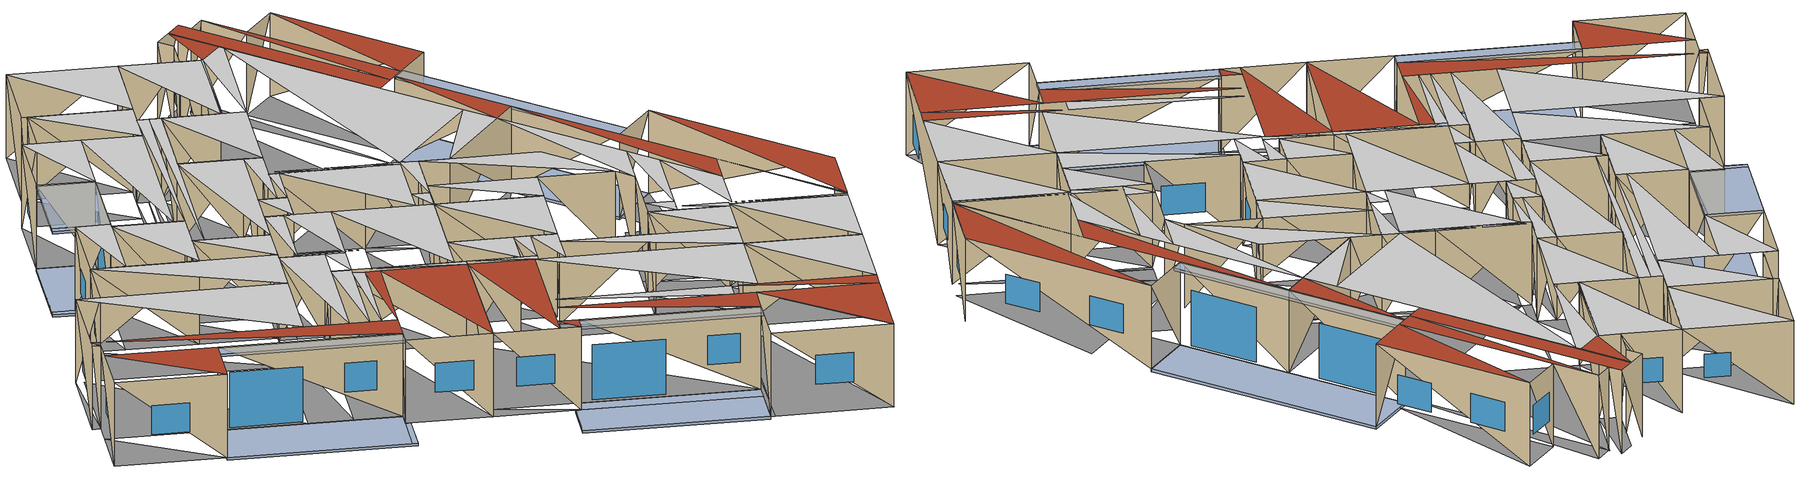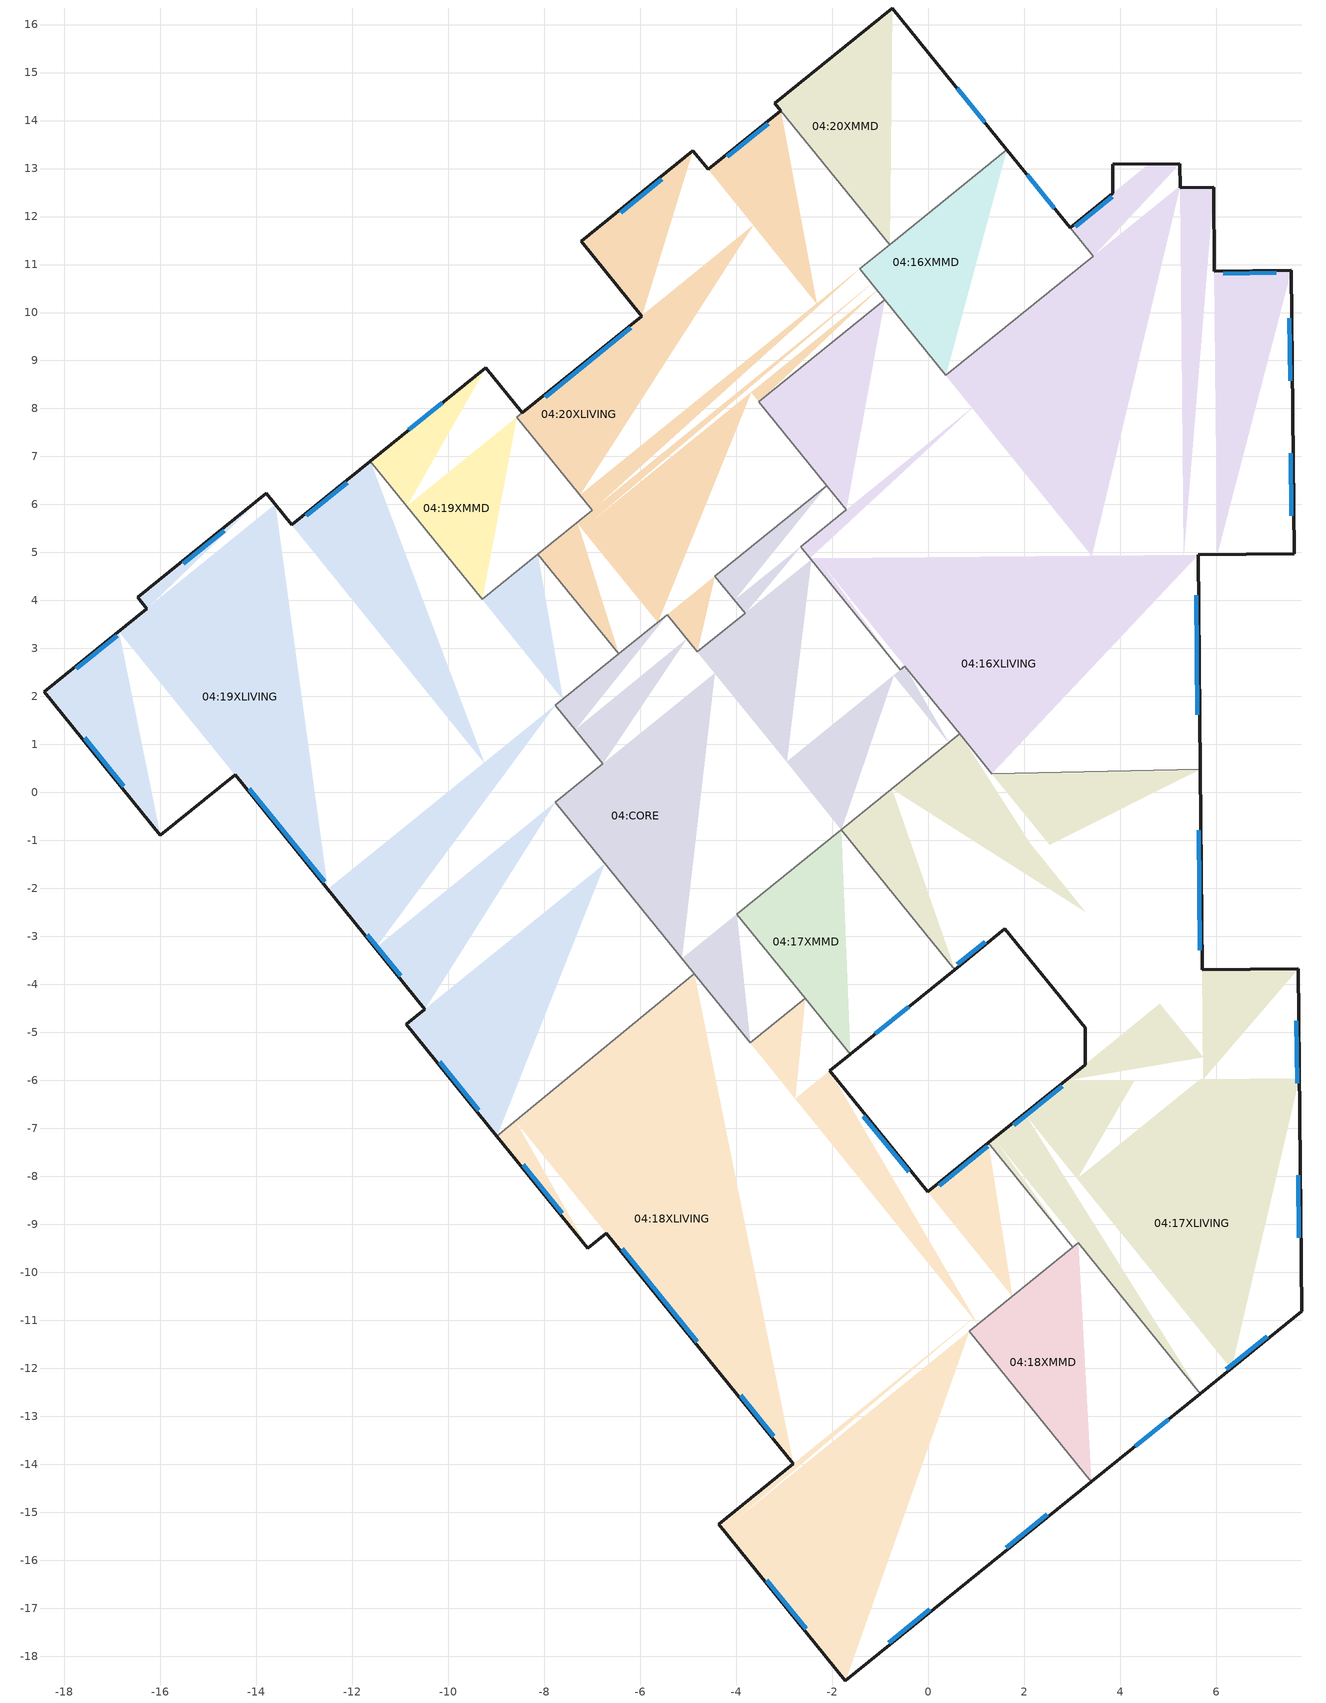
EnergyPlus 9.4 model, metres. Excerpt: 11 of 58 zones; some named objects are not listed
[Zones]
04:17XLIVING
 floor to 02:08XLIVING (_IntFloor_Reversed_Rev): 5.74,-5.98 5.71,-3.69 7.71,-3.67 z12.6; 0.55,-3.69 -1.81,-0.78 -0.76,0.07 z12.6; -0.76,0.07 0.42,1.03 3.27,-2.49 z12.6; 3.11,-8.05 2.01,-6.69 2.86,-6.01 4.31,-5.99 z12.6; 2.86,-6.01 4.83,-4.41 5.73,-5.52 z12.6
 floor to 03:13XLIVING (_IntFloor_Reversed_Rev): 3.01,-9.48 1.25,-7.31 1.37,-7.21 z12.6; 6.31,-12.01 3.11,-8.05 5.67,-5.98 7.74,-5.96 z12.6; 5.67,-12.53 1.37,-7.21 2.01,-6.69 z12.6
 floor to 03:12XLIVING (_IntFloor_Reversed_Rev): 2.53,-1.1 1.33,0.39 5.67,0.48 z12.6; 2.15,-1.1 0.42,1.03 0.66,1.22 z12.6
 wall outside (_ExtWall 119 22cm): 7.71,-3.67,12.6 7.71,-3.67,15.75 7.79,-10.82,15.75; 5.71,-3.69,12.6 5.71,-3.69,15.75 7.71,-3.67,15.75; 5.67,0.48,12.6 5.67,0.48,15.75 5.71,-3.69,15.75; 1.6,-2.84,12.6 1.6,-2.84,15.75 0.55,-3.69,15.75; 3.27,-4.91,12.6 3.27,-4.91,15.75 1.6,-2.84,15.75; 3.27,-5.67,12.6 3.27,-5.67,15.75 3.27,-4.91,15.75; 1.25,-7.31,12.6 1.25,-7.31,15.75 3.27,-5.67,15.75; 7.79,-10.82,12.6 7.79,-10.82,15.75 5.67,-12.53,15.75
 wall to 04:CORE (_Core_401 3 cm): -1.81,-0.78,12.6 -1.81,-0.78,15.75 0.66,1.22,15.75
 wall to 04:16XLIVING (_IntPartition): 1.33,0.39,12.6 1.33,0.39,15.75 5.67,0.48,15.75; 0.66,1.22,12.6 0.66,1.22,15.75 1.33,0.39,15.75
 wall to 04:17XMMD (_IntPartition): 0.55,-3.69,12.6 0.55,-3.69,15.75 -1.81,-0.78,15.75
 wall to 04:18XLIVING (_IntPartition): 3.01,-9.48,12.6 3.01,-9.48,15.75 1.25,-7.31,15.75
 wall to 04:18XMMD (_IntPartition): 3.13,-9.39,12.6 3.13,-9.39,15.75 3.01,-9.48,15.75; 5.67,-12.53,12.6 5.67,-12.53,15.75 3.13,-9.39,15.75
 window (_5-6-6 - 1002): 7.72,-9.28 7.71,-7.98 / 7.69,-6.06 7.67,-4.76 / 6.21,-12.03 7.07,-11.33 z13.65:14.75; 0.61,-3.58 1.19,-3.11 / 2.79,-6.12 1.78,-6.94 z13.85:14.75
 window (_6-10-8 - 1001): 5.66,-3.29 5.63,-0.79 z12.65:14.75
 ceiling to 05:23XLIVING (_IntFloor_Reversed): 3.01,-9.48 3.21,-9.32 2.08,-7.92 z15.75; 1.88,-8.08 2.37,-7.69 1.74,-6.91 z15.75
 ceiling to 05:23XMMD (_IntFloor_Reversed): 5.67,-12.53 5.75,-12.46 3.21,-9.32 z15.75
 ceiling to 05:22XLIVING (_IntFloor_Reversed): 0.55,-3.69 1.6,-2.84 -0.76,0.07 z15.75; 3.27,-4.91 3.27,-2.01 0.66,1.22 z15.75; 3.27,-5.67 4.72,-4.5 4.67,0.46 z15.75; 2.37,-7.69 4.73,-5.77 4.72,-4.5 z15.75; 3.27,-9.4 4.76,-8.2 4.73,-5.77 z15.75
 roof outside (_Roof 564_5 cm): 5.8,-12.42 7.79,-10.82 7.71,-3.67 z15.75; 4.76,-8.2 5.75,-7.39 5.67,0.48 z15.75; 5.75,-12.46 5.8,-12.42 5.75,-7.39 z15.75
04:20XLIVING
 floor to 03:15XLIVING (_IntFloor_Reversed_Rev): -4.81,2.93 -5.44,3.7 -4.45,4.51 z12.6; -5.63,3.55 -7.21,5.49 -3.69,8.34 z12.6; -7.01,5.88 -7.26,6.19 -1.43,10.91 z12.6; -7.21,5.49 -7.32,5.62 -1.18,10.6 z12.6; -2.32,10.18 -4.59,12.98 -3.07,14.21 z12.6; -5.98,9.93 -7.23,11.48 -4.9,13.37 z12.6; -7.26,6.19 -8.58,7.82 -3.64,11.82 z12.6
 floor to 03:14XLIVING (_IntFloor_Reversed_Rev): -6.45,2.88 -8.13,4.96 -7.32,5.62 z12.6
 floor to 03:12XLIVING (_IntFloor_Reversed_Rev): -3.53,8.14 -3.69,8.34 -1.07,10.46 z12.6
 wall outside (_ExtWall 119 22cm): -4.59,12.98,12.6 -4.59,12.98,15.75 -3.07,14.21,15.75; -4.9,13.37,12.6 -4.9,13.37,15.75 -4.59,12.98,15.75; -7.23,11.48,12.6 -7.23,11.48,15.75 -4.9,13.37,15.75; -5.98,9.93,12.6 -5.98,9.93,15.75 -7.23,11.48,15.75; -8.46,7.91,12.6 -8.46,7.91,15.75 -5.98,9.93,15.75
 wall to 04:CORE (_Core_401 3 cm): -2.12,6.39,12.6 -2.12,6.39,15.75 -4.45,4.51,15.75; -5.44,3.7,12.6 -5.44,3.7,15.75 -6.45,2.88,15.75; -4.81,2.93,12.6 -4.81,2.93,15.75 -5.44,3.7,15.75; -3.82,3.73,12.6 -3.82,3.73,15.75 -4.81,2.93,15.75; -4.45,4.51,12.6 -4.45,4.51,15.75 -3.82,3.73,15.75
 wall to 04:16XLIVING (_IntPartition): -3.53,8.14,12.6 -3.53,8.14,15.75 -2.12,6.39,15.75; -0.91,10.27,12.6 -0.91,10.27,15.75 -3.53,8.14,15.75
 wall to 04:16XMMD (_IntPartition): -1.43,10.91,12.6 -1.43,10.91,15.75 -0.91,10.27,15.75; -0.81,11.41,12.6 -0.81,11.41,15.75 -1.43,10.91,15.75
 wall to 04:20XMMD (_IntPartition): -3.07,14.21,12.6 -3.07,14.21,15.75 -0.81,11.41,15.75
 wall to 04:19XMMD (_IntPartition): -8.58,7.82,12.6 -8.58,7.82,15.75 -8.46,7.91,15.75; -7.01,5.88,12.6 -7.01,5.88,15.75 -8.58,7.82,15.75; -8.13,4.96,12.6 -8.13,4.96,15.75 -7.01,5.88,15.75
 wall to 04:19XLIVING (_IntPartition): -6.45,2.88,12.6 -6.45,2.88,15.75 -8.13,4.96,15.75
 window (_5-6-6 - 1002): -3.33,13.93 -4.19,13.24 / -5.56,12.78 -6.41,12.08 z13.65:14.75
 window (_6-10-8 - 1001): -6.2,9.68 -7.98,8.24 z12.65:14.75
 ceiling to 05:25XLIVING (_IntFloor_Reversed): -4.81,2.93 -3.82,3.73 -4.45,4.51 z15.75; -6.45,2.88 -2.12,6.39 -3.53,8.14 z15.75; -7.01,5.88 -1.18,10.6 -1.43,10.91 z15.75; -7.86,4.63 -0.91,10.27 -1.18,10.6 z15.75; -2.32,10.18 -0.81,11.41 -3.07,14.21 z15.75; -5.98,9.93 -3.64,11.82 -4.9,13.37 z15.75; -7.26,6.19 -2.32,10.18 -3.64,11.82 z15.75
04:CORE
 floor to 03:CORE (_IntFloor_Reversed_Rev): -3.82,3.73 -4.04,4 -2.66,5.12 z12.6; -1.81,-0.78 -2.95,0.63 -0.72,2.44 z12.6; -2.95,0.63 -4.81,2.93 -2.44,4.85 z12.6; -6.78,0.6 -7.36,1.31 -5.03,3.2 z12.6; -5.13,-3.47 -7.77,-0.21 -4.45,2.48 z12.6; -4.04,4 -4.45,4.51 -2.12,6.39 z12.6; -7.36,1.31 -7.77,1.81 -5.44,3.7 z12.6
 floor to 03:13XLIVING (_Floor 501_2cm_Rev): -3.71,-5.22 -5.13,-3.47 -3.99,-2.54 z12.6
 floor to 03:12XLIVING (_Floor 501_2cm_Rev): 0.42,1.03 -0.72,2.44 -0.49,2.63 z12.6
 wall to 04:16XLIVING (_Core_401 3 cm_Rev): -0.49,2.63,12.6 -0.49,2.63,15.75 0.66,1.22,15.75; -0.58,2.55,12.6 -0.58,2.55,15.75 -0.49,2.63,15.75; -2.66,5.12,12.6 -2.66,5.12,15.75 -0.58,2.55,15.75; -1.71,5.89,12.6 -1.71,5.89,15.75 -2.66,5.12,15.75; -2.12,6.39,12.6 -2.12,6.39,15.75 -1.71,5.89,15.75
 wall to 04:19XLIVING (_Core_401 3 cm_Rev): -7.77,1.81,12.6 -7.77,1.81,15.75 -6.45,2.88,15.75; -6.78,0.6,12.6 -6.78,0.6,15.75 -7.77,1.81,15.75; -7.77,-0.21,12.6 -7.77,-0.21,15.75 -6.78,0.6,15.75; -4.88,-3.78,12.6 -4.88,-3.78,15.75 -7.77,-0.21,15.75
 wall to 04:18XLIVING (_Core_401 3 cm_Rev): -3.71,-5.22,12.6 -3.71,-5.22,15.75 -4.88,-3.78,15.75; -2.57,-4.29,12.6 -2.57,-4.29,15.75 -3.71,-5.22,15.75
 wall to 04:17XMMD (_Core_401 3 cm_Rev): -3.99,-2.54,12.6 -3.99,-2.54,15.75 -2.57,-4.29,15.75; -1.81,-0.78,12.6 -1.81,-0.78,15.75 -3.99,-2.54,15.75
 ceiling to 05:22XLIVING (_Floor 501_2cm_Reversed): -1.17,-0.26 0.66,1.22 0.26,1.71 z15.75
 ceiling to 05:24XLIVING (_Floor 501_2cm_Reversed): -7.34,-0.75 -6.34,0.05 -6.78,0.6 z15.75
 ceiling to 05:CORE (_IntFloor_Reversed): -3.82,3.73 -2.44,4.85 -2.66,5.12 z15.75; 0.17,1.63 0.26,1.71 -0.49,2.63 z15.75; -1.81,-0.78 -1.17,-0.26 -1.56,0.23 z15.75; -2.2,-0.29 0.17,1.63 -2.44,4.85 z15.75; -6.34,0.05 -4.01,1.94 -5.03,3.2 z15.75; -3.71,-5.22 -2.57,-4.29 -3.99,-2.54 z15.75; -5.13,-3.47 -1.81,-0.78 -4.01,1.94 z15.75; -4.04,4 -1.71,5.89 -2.12,6.39 z15.75; -7.36,1.31 -5.03,3.2 -5.44,3.7 z15.75
04:18XLIVING
 floor to 03:13XLIVING (_IntFloor_Reversed_Rev): -1.73,-18.52 -4.27,-15.38 0.86,-11.23 z12.6; 1.75,-10.5 -0.01,-8.33 1.25,-7.31 z12.6; 1.03,-11.08 -2.77,-6.38 -2.05,-5.8 z12.6; -2.77,-6.38 -3.71,-5.22 -2.57,-4.29 z12.6; -7.1,-9.5 -8.99,-7.16 -8.61,-6.85 z12.6; -2.82,-14 -8.61,-6.85 -4.88,-3.78 z12.6; -4.27,-15.38 -4.37,-15.25 0.93,-10.96 z12.6
 wall outside (_ExtWall 119 22cm): -0.01,-8.33,12.6 -0.01,-8.33,15.75 1.25,-7.31,15.75; -2.05,-5.8,12.6 -2.05,-5.8,15.75 -0.01,-8.33,15.75; -1.63,-5.45,12.6 -1.63,-5.45,15.75 -2.05,-5.8,15.75; -7.1,-9.5,12.6 -7.1,-9.5,15.75 -8.99,-7.16,15.75; -6.71,-9.19,12.6 -6.71,-9.19,15.75 -7.1,-9.5,15.75; -2.82,-14,12.6 -2.82,-14,15.75 -6.71,-9.19,15.75; -4.37,-15.25,12.6 -4.37,-15.25,15.75 -2.82,-14,15.75; -1.73,-18.52,12.6 -1.73,-18.52,15.75 -4.37,-15.25,15.75; 3.4,-14.37,12.6 3.4,-14.37,15.75 -1.73,-18.52,15.75
 wall to 04:17XMMD (_IntPartition_Rev): -2.57,-4.29,12.6 -2.57,-4.29,15.75 -1.63,-5.45,15.75
 wall to 04:19XLIVING (_IntPartition_Rev): -8.99,-7.16,12.6 -8.99,-7.16,15.75 -4.88,-3.78,15.75
 wall to 04:18XMMD (_IntPartition): 3.01,-9.48,12.6 3.01,-9.48,15.75 0.86,-11.23,15.75; 0.86,-11.23,12.6 0.86,-11.23,15.75 3.4,-14.37,15.75
 window (_5-6-6 - 1002): 1.24,-7.38 0.23,-8.19 z13.85:14.75; -0.41,-7.91 -1.35,-6.74 / -8.44,-7.76 -7.63,-8.77 / -3.91,-12.57 -3.22,-13.42 / -3.36,-16.42 -2.55,-17.43 / -0.82,-17.72 0.03,-17.03 / 1.63,-15.74 2.48,-15.05 z13.65:14.75
 window (_6-10-8 - 1001): -6.38,-9.51 -4.81,-11.45 z12.65:14.75
 ceiling to 05:23XLIVING (_IntFloor_Reversed): 1.07,-16.25 3.4,-14.37 0.86,-11.23 z15.75; 1.75,-10.5 3.01,-9.48 1.25,-7.31 z15.75; 0.86,-11.23 1.75,-10.5 -2.05,-5.8 z15.75; -2.95,-6.52 -1.63,-5.45 -2.21,-4.73 z15.75; -2.5,-12.79 -2.04,-12.41 -5.93,-7.6 z15.75; -1.47,-13.11 0.86,-11.23 -3.6,-5.72 z15.75
 ceiling to 05:CORE (_Floor 501_2cm): -3.36,-5.66 -2.21,-4.73 -2.57,-4.29 z15.75; -3.53,-5.8 -3.36,-5.66 -4.88,-3.78 z15.75
 roof outside (_Roof 564_5 cm): 0.61,-16.63 1.07,-16.25 -2.04,-12.41 z15.75; -7.1,-9.5 -6.71,-9.19 -7.18,-8.61 z15.75; -2.82,-14 -2.03,-13.36 -6.4,-7.98 z15.75; -1.73,-18.52 0.61,-16.63 -2.03,-13.36 z15.75; -7.57,-8.93 -3.6,-5.72 -5.05,-3.92 z15.75
04:17XMMD
 floor to 03:08XMMD (_IntFloor_Reversed_Rev): -1.63,-5.45 -3.99,-2.54 -1.81,-0.78 z12.6
 wall outside (_ExtWall 215 MMD_5.5cm): 0.55,-3.69,12.6 0.55,-3.69,15.75 -1.63,-5.45,15.75
 window (_4mm - 1003): -1.11,-5.03 -0.41,-4.47 z13.85:14.75
 ceiling to 05:22XMMD (_IntFloor_Reversed): -1.63,-5.45 0.55,-3.69 -1.81,-0.78 z15.75
04:19XLIVING
 floor to 03:14XLIVING (_IntFloor_Reversed_Rev): -10.49,-4.52 -11.52,-3.24 -7.77,-0.21 z12.6; -8.99,-7.16 -10.88,-4.84 -6.74,-1.49 z12.6; -11.52,-3.24 -12.51,-2.02 -7.77,1.81 z12.6; -7.61,1.94 -9.3,4.02 -8.13,4.96 z12.6; -9.25,0.62 -13.27,5.58 -11.63,6.9 z12.6; -16.29,3.83 -16.47,4.06 -13.79,6.23 z12.6; -16,-0.89 -18.42,2.1 -16.87,3.36 z12.6; -12.51,-2.02 -16.87,3.36 -13.61,6 z12.6
 wall outside (_ExtWall 119 22cm): -13.27,5.58,12.6 -13.27,5.58,15.75 -11.63,6.9,15.75; -13.79,6.23,12.6 -13.79,6.23,15.75 -13.27,5.58,15.75; -16.47,4.06,12.6 -16.47,4.06,15.75 -13.79,6.23,15.75; -16.29,3.83,12.6 -16.29,3.83,15.75 -16.47,4.06,15.75; -18.42,2.1,12.6 -18.42,2.1,15.75 -16.29,3.83,15.75; -16,-0.89,12.6 -16,-0.89,15.75 -18.42,2.1,15.75; -14.45,0.37,12.6 -14.45,0.37,15.75 -16,-0.89,15.75; -10.49,-4.52,12.6 -10.49,-4.52,15.75 -14.45,0.37,15.75; -10.88,-4.84,12.6 -10.88,-4.84,15.75 -10.49,-4.52,15.75; -8.99,-7.16,12.6 -8.99,-7.16,15.75 -10.88,-4.84,15.75
 wall to 04:19XMMD (_IntPartition): -9.3,4.02,12.6 -9.3,4.02,15.75 -8.13,4.96,15.75; -11.63,6.9,12.6 -11.63,6.9,15.75 -9.3,4.02,15.75
 window (_5-6-6 - 1002): -12.11,6.45 -12.96,5.76 / -14.67,5.46 -15.53,4.76 / -16.9,3.27 -17.75,2.58 / -17.58,1.14 -16.76,0.13 / -11.69,-2.96 -10.99,-3.82 / -10.18,-5.61 -9.36,-6.62 z13.65:14.75
 window (_6-10-8 - 1001): -14.15,0.08 -12.58,-1.86 z12.65:14.75
 ceiling to 05:24XLIVING (_IntFloor_Reversed): -10.05,-3.47 -7.25,-1.21 -7.51,-0.89 z15.75; -10.31,-3.16 -7.34,-0.75 -7.77,-0.21 z15.75; -10.75,-2.61 -6.78,0.6 -7.77,1.81 z15.75; -7.61,1.94 -6.45,2.88 -8.13,4.96 z15.75; -9.25,0.62 -7.61,1.94 -11.63,6.9 z15.75; -11.73,-1.39 -9.25,0.62 -13.79,6.23 z15.75
 ceiling to 05:CORE (_Floor 501_2cm): -5.05,-3.92 -4.88,-3.78 -7.34,-0.75 z15.75
 roof outside (_Roof 564_5 cm): -16,-0.89 -14.45,0.37 -16.87,3.36 z15.75; -16.29,3.83 -16.09,3.99 -16.28,4.22 z15.75; -9.71,-3.89 -6.91,-1.63 -7.25,-1.21 z15.75; -10.49,-4.52 -9.71,-3.89 -16.09,3.99 z15.75; -8.99,-7.16 -5.05,-3.92 -6.91,-1.63 z15.75
04:18XMMD
 floor to 03:13XMMD (_IntFloor_Reversed_Rev): 3.4,-14.37 0.86,-11.23 3.13,-9.39 z12.6
 wall outside (_ExtWall 215 MMD_5.5cm): 5.67,-12.53,12.6 5.67,-12.53,15.75 3.4,-14.37,15.75
 window (_4mm - 1003): 4.31,-13.63 5.01,-13.06 z13.85:14.75
 ceiling to 05:23XMMD (_IntFloor_Reversed): 3.4,-14.37 5.67,-12.53 3.13,-9.39 z15.75
04:16XLIVING
 floor to 03:12XLIVING (_IntFloor_Reversed_Rev): -0.58,2.55 -2.46,4.88 -2.3,4.88 z12.6; 1.33,0.39 -2.3,4.88 5.63,4.96 z12.6; 6.03,4.96 5.97,10.86 7.57,10.88 z12.6; 5.33,4.95 5.25,12.6 5.95,12.61 z12.6; 3.44,11.18 2.96,11.77 4.6,13.1 5.24,13.1 z12.6; 3.41,4.93 0.37,8.69 5.25,12.64 z12.6; -1.71,5.89 -3.53,8.14 -0.91,10.27 z12.6; -2.46,4.88 -2.66,5.12 0.92,8.01 z12.6
 wall outside (_ExtWall 119 22cm): 5.63,4.96,12.6 5.63,4.96,15.75 5.67,0.48,15.75; 7.63,4.98,12.6 7.63,4.98,15.75 5.63,4.96,15.75; 7.57,10.88,12.6 7.57,10.88,15.75 7.63,4.98,15.75; 5.97,10.86,12.6 5.97,10.86,15.75 7.57,10.88,15.75; 5.95,12.61,12.6 5.95,12.61,15.75 5.97,10.86,15.75; 5.25,12.6,12.6 5.25,12.6,15.75 5.95,12.61,15.75; 5.24,13.1,12.6 5.24,13.1,15.75 5.25,12.6,15.75; 3.84,13.09,12.6 3.84,13.09,15.75 5.24,13.1,15.75; 3.85,12.49,12.6 3.85,12.49,15.75 3.84,13.09,15.75; 2.96,11.77,12.6 2.96,11.77,15.75 3.85,12.49,15.75
 wall to 04:16XMMD (_IntPartition): 3.44,11.18,12.6 3.44,11.18,15.75 2.96,11.77,15.75; 0.37,8.69,12.6 0.37,8.69,15.75 3.44,11.18,15.75; -0.91,10.27,12.6 -0.91,10.27,15.75 0.37,8.69,15.75
 window (_6-10-8 - 1001): 5.61,1.62 5.58,4.11 z12.65:14.75
 window (_5-6-6 - 1002): 7.57,5.77 7.55,7.07 / 7.54,8.58 7.53,9.88 / 7.25,10.82 6.15,10.81 / 3.84,12.41 3.07,11.79 z13.65:14.75
 ceiling to 05:22XLIVING (_IntFloor_Reversed): 1.33,0.39 4.67,0.46 4.66,1.75 z15.75
 ceiling to 05:CORE (_Floor 501_2cm): -0.58,2.55 -0.49,2.63 -1.51,3.89 z15.75
 ceiling to 05:21XMMD (_IntFloor_Reversed): 0.4,8.65 3.47,11.14 3.44,11.18 z15.75
 ceiling to 05:21XLIVING (_IntFloor_Reversed): -1.6,3.82 -1.51,3.89 -2.56,5.2 z15.75; 0.92,8.01 4.56,10.97 4.56,11.15 3.47,11.14 z15.75; -1.71,5.89 0.92,8.01 -0.91,10.27 z15.75; 0.26,1.71 4.66,1.75 4.56,10.97 z15.75
 roof outside (_Roof 564_5 cm): 4.67,0.46 5.67,0.48 5.63,4.96 z15.75; 6.03,4.96 7.63,4.98 7.57,10.88 z15.75; 5.33,4.95 6.03,4.96 5.95,12.61 z15.75; 3.47,11.14 4.56,11.15 4.54,13.05 z15.75; 4.63,4.95 5.33,4.95 5.24,13.1 4.6,13.1 z15.75
04:19XMMD
 floor to 03:14XMMD (_IntFloor_Reversed_Rev): -9.3,4.02 -10.87,5.96 -8.58,7.82 z12.6; -10.87,5.96 -11.63,6.9 -9.22,8.85 z12.6
 wall outside (_ExtWall 215 MMD_5.5cm): -9.22,8.85,12.6 -9.22,8.85,15.75 -8.46,7.91,15.75; -11.63,6.9,12.6 -11.63,6.9,15.75 -9.22,8.85,15.75
 window (_4mm - 1003): -10.13,8.12 -10.83,7.56 z13.85:14.75
 ceiling to 05:24XMMD (_IntFloor_Reversed): -9.3,4.02 -7.01,5.88 -8.58,7.82 z15.75; -10.87,5.96 -8.46,7.91 -9.22,8.85 z15.75
04:16XMMD
 floor to 03:12XMMD (_IntFloor_Reversed_Rev): 0.37,8.69 -1.43,10.91 1.64,13.39 z12.6
 wall outside (_ExtWall 215 MMD_5.5cm): 1.64,13.39,12.6 1.64,13.39,15.75 2.96,11.77,15.75
 wall to 04:20XMMD (_IntPartition): -0.81,11.41,12.6 -0.81,11.41,15.75 1.64,13.39,15.75
 window (_4mm - 1003): 2.63,12.17 2.06,12.87 z13.85:14.75
 ceiling to 05:21XMMD (_IntFloor_Reversed): 0.37,8.69 3.44,11.18 1.64,13.39 z15.75
04:20XMMD
 floor to 03:15XMMD (_IntFloor_Reversed_Rev): -0.81,11.41 -3.2,14.36 -0.75,16.35 z12.6
 wall outside (_ExtWall 215 MMD_5.5cm): -0.75,16.35,12.6 -0.75,16.35,15.75 1.64,13.39,15.75; -3.2,14.36,12.6 -3.2,14.36,15.75 -0.75,16.35,15.75; -3.07,14.21,12.6 -3.07,14.21,15.75 -3.2,14.36,15.75
 window (_4mm - 1003): 1.17,13.97 0.61,14.67 z13.85:14.75
 ceiling to 05:25XMMD (_IntFloor_Reversed): -0.81,11.41 1.64,13.39 -0.75,16.35 z15.75
shading: -7.23,11.48 -9.88,9.34 / -9.88,9.34 -9.38,8.73 / -9.38,8.73 -9.22,8.85 / -9.22,8.85 -8.46,7.91 / -8.46,7.91 -5.98,9.93 / -5.98,9.93 -7.23,11.48 / -16,-0.89 -11.92,-5.94 / -11.92,-5.94 -10.75,-4.99 / -10.75,-4.99 -10.88,-4.84 / -10.88,-4.84 -10.49,-4.52 / -10.49,-4.52 -14.45,0.37 / -14.45,0.37 -16,-0.89 / -7.1,-9.5 -7.23,-9.34 / -7.23,-9.34 -8.39,-10.29 / -8.39,-10.29 -4.37,-15.25 / -4.37,-15.25 -2.82,-14 / -2.82,-14 -6.71,-9.19 / -6.71,-9.19 -7.1,-9.5 / 7.71,-3.67 7.63,4.98 / 7.63,4.98 5.63,4.96 / 5.63,4.96 5.71,-3.69 / 5.71,-3.69 7.71,-3.67 z12.5:12.6; -7.23,11.48 -9.88,9.34 / -9.88,9.34 -9.38,8.73 / -9.38,8.73 -9.22,8.85 / -9.22,8.85 -8.46,7.91 / -8.46,7.91 -5.98,9.93 / -5.98,9.93 -7.23,11.48 / 6.21,-3.69 6.12,4.96 / 6.12,4.96 5.63,4.96 / 5.63,4.96 5.71,-3.69 / 5.71,-3.69 6.21,-3.69 / -7.1,-9.5 -3.21,-14.32 / -3.21,-14.32 -2.82,-14 / -2.82,-14 -6.71,-9.19 / -6.71,-9.19 -7.1,-9.5 / -10.88,-4.84 -10.49,-4.52 / -10.49,-4.52 -14.45,0.37 / -14.45,0.37 -14.83,0.05 / -14.83,0.05 -10.88,-4.84 z15.65:15.75; -8.46,7.91 -9.22,8.85 -6.74,10.87 -5.98,9.93 z12.5; -9.38,8.73 -9.88,9.34 -7.23,11.48 -6.74,10.87 z12.5; -9.88,9.34 -9.38,8.73 -9.22,8.85 -9.72,9.47 z12.6; -9.72,9.47 -8.46,7.91 -5.98,9.93 -7.23,11.48 z12.6; -8.46,7.91 -9.22,8.85 -6.74,10.87 -5.98,9.93 z15.65; -9.38,8.73 -9.88,9.34 -7.23,11.48 -6.74,10.87 z15.65; -9.88,9.34 -9.38,8.73 -9.22,8.85 -9.72,9.47 z15.75; -9.72,9.47 -8.46,7.91 -5.98,9.93 -7.23,11.48 z15.75; -10.88,-4.84 -14.83,0.05 -14.45,0.37 -10.49,-4.52 z12.5; -11.92,-5.94 -16,-0.89 -14.83,0.05 -10.75,-4.99 z12.5; -12.04,-5.78 -11.92,-5.94 -10.75,-4.99 -10.88,-4.84 z12.6; -16,-0.89 -12.04,-5.78 -10.49,-4.52 -14.45,0.37 z12.6; -8.27,-10.44 -8.39,-10.29 -7.23,-9.34 -7.1,-9.5 z12.5; -4.37,-15.25 -8.27,-10.44 -6.71,-9.19 -2.82,-14 z12.5; -7.1,-9.5 -3.2,-14.31 -2.82,-14 -6.71,-9.19 z12.6; -8.39,-10.29 -4.37,-15.25 -3.2,-14.31 -7.23,-9.34 z12.6; 5.63,4.96 5.71,-3.69 7.71,-3.67 7.63,4.98 z12.6; 5.71,-3.69 5.63,4.96 7.63,4.98 7.71,-3.67 z12.5; 5.71,-3.69 5.63,4.96 6.12,4.96 6.21,-3.69 z15.65; 5.63,4.96 5.71,-3.69 6.21,-3.69 6.12,4.96 z15.75; -3.21,-14.32 -7.1,-9.5 -6.71,-9.19 -2.82,-14 z15.65; -7.1,-9.5 -3.21,-14.32 -2.82,-14 -6.71,-9.19 z15.75; -10.88,-4.84 -14.83,0.05 -14.45,0.37 -10.49,-4.52 z15.65; -14.83,0.05 -10.88,-4.84 -10.49,-4.52 -14.45,0.37 z15.75
[Building]
HaAtsmon 25: North Axis {deg}=0; Terrain=City; Loads Convergence Tolerance Value {W}=0.04; Temperature Convergence Tolerance Value {deltaC}=0.4; Solar Distribution=FullExterior; Maximum Number of Warmup Days=25; Minimum Number of Warmup Days=6
[Site:Location]
1 (01-01:31-12)  (01-01:31-12): Latitude {deg}=32; Longitude {deg}=34.9; Time Zone {hr}=2; Elevation {m}=49
[Site:GroundTemperature:BuildingSurface]
18, 18, 18, 18, 18, 18, 18, 18, 18, 18, 18, 18
[Site:GroundTemperature:FCfactorMethod]
January Ground Temperature {C}=15.26; February Ground Temperature {C}=16.44; March Ground Temperature {C}=18.73; April Ground Temperature {C}=20.9; May Ground Temperature {C}=25; June Ground Temperature {C}=27.17; July Ground Temperature {C}=27.76; August Ground Temperature {C}=26.66; September Ground Temperature {C}=24.13; October Ground Temperature {C}=20.98; November Ground Temperature {C}=17.87; December Ground Temperature {C}=15.82
[Site:GroundTemperature:Shallow]
18, 18, 18, 18, 18, 18, 18, 18, 18, 18, 18, 18
[Site:GroundTemperature:Deep]
18, 18, 18, 18, 18, 18, 18, 18, 18, 18, 18, 18
[Site:GroundReflectance]
0.2, 0.2, 0.2, 0.2, 0.2, 0.2, 0.2, 0.2, 0.2, 0.2, 0.2, 0.2
[Site:GroundReflectance:SnowModifier]
2, 2
[Material] Thermal Absorptance=0.9; Solar Absorptance=0.4; Visible Absorptance=0.4
Name | Roughness | Thickness {m} | Conductivity {W/m-K} | Density {kg/m3} | Specific Heat {J/kg-K}
_1045_IntTiah_Cement Lime Plaster_2.1_.015 | Smooth | 0.015 | 0.8 | 1600 | 1000
_1045_RegularConcrete_1.1.1_.2 | MediumRough | 0.2 | 2 | 2400 | 1000
_1045 Expanded Polystyrene EPS 30_14.1_.02 | Rough | 0.02 | 0.035 | 30 | 1300
_1045 Sand and gravel_10.1_.06 | Rough | 0.06 | 2 | 1950 | 1045
_1045_Cemented Plaster_2.2_.02 | Rough | 0.02 | 1 | 1800 | 1000
_1045 Ceramic porcelain_12.1_.01 | Smooth | 0.01 | 1.3 | 2300 | 840
_1045 Ceramic porcelain_12.1_.02 | Smooth | 0.02 | 1.3 | 2300 | 840
_1045 Sand and gravel_10.1_.08 | Rough | 0.08 | 2 | 1950 | 1045
_1045_IntTiah_Cement Lime Plaster_2.1_.02 | Smooth | 0.02 | 0.8 | 1600 | 1000
_1045 Asphalt_4.1_.005 | Rough | 0.005 | 0.7 | 2100 | 1000
_1045 Light Concrete Coarse Aggregate NonQuartsSand 1200_1.2.1_.05 | MediumRough | 0.05 | 0.62 | 1200 | 1000
_1045 Expanded Polystyrene EPS 30_14.1_.05 | Rough | 0.05 | 0.035 | 30 | 1300
_1045 Thermal Plaster 200_2_.03 | Smooth | 0.03 | 0.072 | 200 | 800
_Block Pumice 22sm_.22 | MediumRough | 0.22 | 0.195 | 795 | 970
_1045 Plaster_.01 | Smooth | 0.01 | 0.8 | 1800 | 860
_1045 Light Concrete Cement Regular Aggregates 2000_1.2.2.1_.1 | MediumRough | 0.1 | 1.3 | 2000 | 1000
_1045_RegularConcrete_1.1.1_.3 | MediumRough | 0.3 | 2 | 2400 | 1000
_1045 Thermal Plaster 400_.055 | Smooth | 0.055 | 0.121 | 400 | 860
[WindowMaterial:SimpleGlazingSystem]
Name | U-Factor {W/m2-K} | Solar Heat Gain Coefficient | Visible Transmittance
Simple _6-10-8 - 1001 | 2.763 | 0.705 | 0.789
Simple _5-6-6 - 1002 | 3.122 | 0.714 | 0.79
Simple _4mm - 1003 | 5.871 | 0.847 | 0.892
[WindowMaterial:Shade]
30003: Solar Transmittance=0.15; Solar Reflectance=0.6; Visible Transmittance=0.15; Visible Reflectance=0.6; Infrared Hemispherical Emissivity=0.9; Infrared Transmittance=0.05; Thickness {m}=0.001; Conductivity {W/m-K}=160; Shade to Glass Distance {m}=0.1; Top Opening Multiplier=0; Bottom Opening Multiplier=0; Left-Side Opening Multiplier=0; Right-Side Opening Multiplier=0; Airflow Permeability=0
[Construction]
_Floor 501_2cm: _1045_IntTiah_Cement Lime Plaster_2.1_.015, _1045_RegularConcrete_1.1.1_.2, _1045 Expanded Polystyrene EPS 30_14.1_.02, _1045 Sand and gravel_10.1_.06, _1045_Cemented Plaster_2.2_.02, _1045 Ceramic porcelain_12.1_.01
_Floor 501_2cm_Rev; _Floor 501_2cm_Reversed: _1045 Ceramic porcelain_12.1_.01, _1045_Cemented Plaster_2.2_.02, _1045 Sand and gravel_10.1_.06, _1045 Expanded Polystyrene EPS 30_14.1_.02, _1045_RegularConcrete_1.1.1_.2, _1045_IntTiah_Cement Lime Plaster_2.1_.015
_IntFloor_Reversed: _1045 Ceramic porcelain_12.1_.02, _1045_Cemented Plaster_2.2_.02, _1045 Sand and gravel_10.1_.08, _1045_RegularConcrete_1.1.1_.2, _1045_IntTiah_Cement Lime Plaster_2.1_.02
_IntFloor_Reversed_Rev: _1045_IntTiah_Cement Lime Plaster_2.1_.02, _1045_RegularConcrete_1.1.1_.2, _1045 Sand and gravel_10.1_.08, _1045_Cemented Plaster_2.2_.02, _1045 Ceramic porcelain_12.1_.02
_Roof 564_5 cm: _1045 Asphalt_4.1_.005, _1045 Light Concrete Coarse Aggregate NonQuartsSand 1200_1.2.1_.05, _1045 Expanded Polystyrene EPS 30_14.1_.05, _1045_RegularConcrete_1.1.1_.2, _1045_IntTiah_Cement Lime Plaster_2.1_.015
_Core_401 3 cm: _1045_RegularConcrete_1.1.1_.2, _1045 Thermal Plaster 200_2_.03
_Core_401 3 cm_Rev: _1045 Thermal Plaster 200_2_.03, _1045_RegularConcrete_1.1.1_.2
_ExtWall 119 22cm: _Block Pumice 22sm_.22, _1045 Plaster_.01
_IntPartition; _IntPartition_Rev: _1045_IntTiah_Cement Lime Plaster_2.1_.015, _1045 Light Concrete Cement Regular Aggregates 2000_1.2.2.1_.1, _1045_IntTiah_Cement Lime Plaster_2.1_.015
_ExtWall 215 MMD_5.5cm: _1045_RegularConcrete_1.1.1_.3, _1045 Thermal Plaster 400_.055
_6-10-8 - 1001: Simple _6-10-8 - 1001
_6-10-8 - 2001: 30003, Simple _6-10-8 - 1001
_5-6-6 - 1002: Simple _5-6-6 - 1002
_5-6-6 - 2002: 30003, Simple _5-6-6 - 1002
_4mm - 1003: Simple _4mm - 1003
[Zone] Type=1; Multiplier=1; Zone Inside Convection Algorithm=TARP
Name | Volume {m3} | Floor Area {m2} | Part of Total Floor Area
04:20XLIVING | 147.987 | 46.98 | Yes
04:CORE | 136.4029 | 43.3025 | No
04:17XLIVING | 206.3453 | 65.5064 | Yes
04:17XMMD | 33.075 | 10.5 | Yes
04:19XLIVING | 279.0073 | 88.5737 | Yes
04:18XLIVING | 271.1729 | 86.0866 | Yes
04:18XMMD | 37.1599 | 11.7968 | Yes
04:16XLIVING | 274.2001 | 87.0477 | Yes
04:19XMMD | 35.0465 | 11.1259 | Yes
04:16XMMD | 35.4674 | 11.2595 | Yes
04:20XMMD | 37.7055 | 11.97 | Yes
[WindowShadingControl] Shading Type=ExteriorShade; Shading Control Type=OnIfScheduleAllows; Schedule=0_(2023) Baseline Residential Shading Schedule - Zones A/B; Shading Control Is Scheduled=Yes; Glare Control Is Active=No; Type of Slat Angle Control for Blinds=FixedSlatAngle; Setpoint 2 {W/m2, deg C or cd/m2}=0; Multiple Surface Control Type=Group
Name | Zone | Construction with Shading | Fenestration Surface 1 | Fenestration Surface 2 | Fenestration Surface 3 | Fenestration Surface 4 | Fenestration Surface 5 | Fenestration Surface 6 | Fenestration Surface 7
161001 | 04:20XLIVING | _6-10-8 - 2001 | 04:20XLIVING_Wall_12_0_0_0_0_0_Win
171001 | 04:17XLIVING | _6-10-8 - 2001 | 04:17XLIVING_Wall_4_0_0_0_0_0_Win
181001 | 04:19XLIVING | _6-10-8 - 2001 | 04:19XLIVING_Wall_13_0_0_1_0_0_Win
191001 | 04:18XLIVING | _6-10-8 - 2001 | 04:18XLIVING_Wall_13_0_0_1_0_0_Win
201001 | 04:16XLIVING | _6-10-8 - 2001 | 04:16XLIVING_Wall_6_0_0_0_0_0_Win
161002 | 04:20XLIVING | _5-6-6 - 2002 | 04:20XLIVING_Wall_8_0_0_0_0_0_Win | 04:20XLIVING_Wall_10_0_0_0_0_0_Win
171002 | 04:17XLIVING | _5-6-6 - 2002 | 04:17XLIVING_Wall_2_0_0_0_0_1_Win | 04:17XLIVING_Wall_2_0_0_1_0_0_Win | 04:17XLIVING_Wall_9_0_0_0_0_0_Win | 04:17XLIVING_Wall_12_0_0_0_0_0_Win | 04:17XLIVING_Wall_16_0_0_0_0_0_Win
181002 | 04:19XLIVING | _5-6-6 - 2002 | 04:19XLIVING_Wall_6_0_0_0_0_0_Win | 04:19XLIVING_Wall_8_0_0_0_0_0_Win | 04:19XLIVING_Wall_10_0_0_0_0_0_Win | 04:19XLIVING_Wall_11_0_0_0_0_0_Win | 04:19XLIVING_Wall_13_0_0_0_0_1_Win | 04:19XLIVING_Wall_15_0_0_0_0_0_Win
191002 | 04:18XLIVING | _5-6-6 - 2002 | 04:18XLIVING_Wall_4_0_0_0_0_0_Win | 04:18XLIVING_Wall_5_0_0_0_0_0_Win | 04:18XLIVING_Wall_11_0_0_0_0_0_Win | 04:18XLIVING_Wall_13_0_0_0_0_1_Win | 04:18XLIVING_Wall_15_0_0_0_0_0_Win | 04:18XLIVING_Wall_16_0_0_0_0_1_Win | 04:18XLIVING_Wall_16_0_0_1_0_0_Win
201002 | 04:16XLIVING | _5-6-6 - 2002 | 04:16XLIVING_Wall_8_0_0_0_0_1_Win | 04:16XLIVING_Wall_8_0_0_1_0_0_Win | 04:16XLIVING_Wall_9_0_0_0_0_0_Win | 04:16XLIVING_Wall_15_0_0_0_0_0_Win
[People] Number of People Schedule=0_Baseline Residential Occupancy Schedule; Number of People Calculation Method=People/Area; People per Floor Area {person/m2}=0.04; Fraction Radiant=0.3; Sensible Heat Fraction=AutoCalculate; Carbon Dioxide Generation Rate {m3/s-W}=3.82e-08; Enable ASHRAE 55 Comfort Warnings=No; Mean Radiant Temperature Calculation Type=ZoneAveraged; Work Efficiency Schedule=Work efficiency; Clothing Insulation Calculation Method=ClothingInsulationSchedule; Air Velocity Schedule=Default Air Velocity for Comfort Calculations
Name | Zone or ZoneList or Space or SpaceList | Activity Level Schedule | Clothing Insulation Schedule
People 04:20XLIVING | 04:20XLIVING | Activity Schedule 19766 | Clothing Schedule 19766
People 04:17XLIVING | 04:17XLIVING | Activity Schedule 19810 | Clothing Schedule 19810
People 04:17XMMD | 04:17XMMD | Activity Schedule 19828 | Clothing Schedule 19828
People 04:19XLIVING | 04:19XLIVING | Activity Schedule 19836 | Clothing Schedule 19836
People 04:18XLIVING | 04:18XLIVING | Activity Schedule 19857 | Clothing Schedule 19857
People 04:18XMMD | 04:18XMMD | Activity Schedule 19876 | Clothing Schedule 19876
People 04:16XLIVING | 04:16XLIVING | Activity Schedule 19884 | Clothing Schedule 19884
People 04:19XMMD | 04:19XMMD | Activity Schedule 19909 | Clothing Schedule 19909
People 04:16XMMD | 04:16XMMD | Activity Schedule 19919 | Clothing Schedule 19919
People 04:20XMMD | 04:20XMMD | Activity Schedule 19929 | Clothing Schedule 19929
[Lights] Schedule=0_Baseline Residential Lighting Schedule; Design Level Calculation Method=Watts/Area; Watts per Zone Floor Area {W/m2}=2; Return Air Fraction=0; Fraction Radiant=0.28; Fraction Visible=0.22; Fraction Replaceable=1
Name | Zone or ZoneList or Space or SpaceList
04:20XLIVING General lighting | 04:20XLIVING
04:17XLIVING General lighting | 04:17XLIVING
04:17XMMD General lighting | 04:17XMMD
04:19XLIVING General lighting | 04:19XLIVING
04:18XLIVING General lighting | 04:18XLIVING
04:18XMMD General lighting | 04:18XMMD
04:16XLIVING General lighting | 04:16XLIVING
04:19XMMD General lighting | 04:19XMMD
04:16XMMD General lighting | 04:16XMMD
04:20XMMD General lighting | 04:20XMMD
[OtherEquipment] Fuel Type=Electricity; Schedule=0_(2023) Baseline Residential Equipment Schedule; Design Level Calculation Method=Watts/Area; Power per Zone Floor Area {W/m2}=9; Fraction Latent=0; Fraction Radiant=0.2; Fraction Lost=0; Carbon Dioxide Generation Rate {m3/s-W}=0
Name | Zone or ZoneList or Space or SpaceList
04:20XLIVING Miscellaneous gain | 04:20XLIVING
04:17XLIVING Miscellaneous gain | 04:17XLIVING
04:17XMMD Miscellaneous gain | 04:17XMMD
04:19XLIVING Miscellaneous gain | 04:19XLIVING
04:18XLIVING Miscellaneous gain | 04:18XLIVING
04:18XMMD Miscellaneous gain | 04:18XMMD
04:16XLIVING Miscellaneous gain | 04:16XLIVING
04:19XMMD Miscellaneous gain | 04:19XMMD
04:16XMMD Miscellaneous gain | 04:16XMMD
04:20XMMD Miscellaneous gain | 04:20XMMD
[ZoneInfiltration:DesignFlowRate] Schedule=On 24/7; Design Flow Rate Calculation Method=Flow/zone; Constant Term Coefficient=1; Temperature Term Coefficient=0; Velocity Term Coefficient=0; Velocity Squared Term Coefficient=0
Name | Zone or ZoneList or Space or SpaceList | Design Flow Rate {m3/s}
04:20XLIVING Infiltration | 04:20XLIVING | 0.028775
04:CORE Infiltration | 04:CORE | 0.026523
04:17XLIVING Infiltration | 04:17XLIVING | 0.040123
04:17XMMD Infiltration | 04:17XMMD | 0.006431
04:19XLIVING Infiltration | 04:19XLIVING | 0.054251
04:18XLIVING Infiltration | 04:18XLIVING | 0.052728
04:18XMMD Infiltration | 04:18XMMD | 0.007226
04:16XLIVING Infiltration | 04:16XLIVING | 0.053317
04:19XMMD Infiltration | 04:19XMMD | 0.006815
04:16XMMD Infiltration | 04:16XMMD | 0.006896
04:20XMMD Infiltration | 04:20XMMD | 0.007332
[ZoneControl:Thermostat] Control Type Schedule=Zone Control Type Sched
Name | Zone or ZoneList | Control 1
04:20XLIVING Thermostat | 04:20XLIVING | Dual Setpoint - Zone 04:20XLIVING
04:17XLIVING Thermostat | 04:17XLIVING | Dual Setpoint - Zone 04:17XLIVING
04:17XMMD Thermostat | 04:17XMMD | Dual Setpoint - Zone 04:17XMMD
04:19XLIVING Thermostat | 04:19XLIVING | Dual Setpoint - Zone 04:19XLIVING
04:18XLIVING Thermostat | 04:18XLIVING | Dual Setpoint - Zone 04:18XLIVING
04:18XMMD Thermostat | 04:18XMMD | Dual Setpoint - Zone 04:18XMMD
04:16XLIVING Thermostat | 04:16XLIVING | Dual Setpoint - Zone 04:16XLIVING
04:19XMMD Thermostat | 04:19XMMD | Dual Setpoint - Zone 04:19XMMD
04:16XMMD Thermostat | 04:16XMMD | Dual Setpoint - Zone 04:16XMMD
04:20XMMD Thermostat | 04:20XMMD | Dual Setpoint - Zone 04:20XMMD
[ThermostatSetpoint:DualSetpoint]
Name | Heating Setpoint Temperature Schedule | Cooling Setpoint Temperature Schedule
Dual Setpoint - Zone 04:20XLIVING | 04:20XLIVING Heating Setpoint Schedule | 04:20XLIVING Cooling SP Sch
Dual Setpoint - Zone 04:17XLIVING | 04:17XLIVING Heating Setpoint Schedule | 04:17XLIVING Cooling SP Sch
Dual Setpoint - Zone 04:17XMMD | 04:17XMMD Heating Setpoint Schedule | 04:17XMMD Cooling SP Sch
Dual Setpoint - Zone 04:19XLIVING | 04:19XLIVING Heating Setpoint Schedule | 04:19XLIVING Cooling SP Sch
Dual Setpoint - Zone 04:18XLIVING | 04:18XLIVING Heating Setpoint Schedule | 04:18XLIVING Cooling SP Sch
Dual Setpoint - Zone 04:18XMMD | 04:18XMMD Heating Setpoint Schedule | 04:18XMMD Cooling SP Sch
Dual Setpoint - Zone 04:16XLIVING | 04:16XLIVING Heating Setpoint Schedule | 04:16XLIVING Cooling SP Sch
Dual Setpoint - Zone 04:19XMMD | 04:19XMMD Heating Setpoint Schedule | 04:19XMMD Cooling SP Sch
Dual Setpoint - Zone 04:16XMMD | 04:16XMMD Heating Setpoint Schedule | 04:16XMMD Cooling SP Sch
Dual Setpoint - Zone 04:20XMMD | 04:20XMMD Heating Setpoint Schedule | 04:20XMMD Cooling SP Sch
[Zone equipment]
04:20XLIVING: 04:20XLIVING Ideal Loads Air
04:17XLIVING: 04:17XLIVING Ideal Loads Air
04:17XMMD: 04:17XMMD Ideal Loads Air
04:19XLIVING: 04:19XLIVING Ideal Loads Air
04:18XLIVING: 04:18XLIVING Ideal Loads Air
04:18XMMD: 04:18XMMD Ideal Loads Air
04:16XLIVING: 04:16XLIVING Ideal Loads Air
04:19XMMD: 04:19XMMD Ideal Loads Air
04:16XMMD: 04:16XMMD Ideal Loads Air
04:20XMMD: 04:20XMMD Ideal Loads Air
[Schedule:Day:Hourly]
Summer Control Type Day Sch; Winter Control Type Day Sch: 4, 4, 4, 4, 4, 4, 4, 4, 4, 4, 4, 4, 4, 4, 4, 4, 4, 4, 4, 4, 4, 4, 4, 4
[Schedule:Week:Daily]
Summer Control Type Week Sch: Summer Control Type Day Sch, Summer Control Type Day Sch, Summer Control Type Day Sch, Summer Control Type Day Sch, Summer Control Type Day Sch, Summer Control Type Day Sch, Summer Control Type Day Sch, Summer Control Type Day Sch, Summer Control Type Day Sch, Summer Control Type Day Sch, Summer Control Type Day Sch, Summer Control Type Day Sch
Winter Control Type Week Sch: Winter Control Type Day Sch, Winter Control Type Day Sch, Winter Control Type Day Sch, Winter Control Type Day Sch, Winter Control Type Day Sch, Winter Control Type Day Sch, Winter Control Type Day Sch, Winter Control Type Day Sch, Winter Control Type Day Sch, Winter Control Type Day Sch, Winter Control Type Day Sch, Winter Control Type Day Sch
[Schedule:Year]
Zone Control Type Sched: Winter Control Type Week Sch, 1, 1, 3, 31, Summer Control Type Week Sch, 4, 1, 9, 30, Winter Control Type Week Sch, 10, 1, 12, 31
[Schedule:Compact]
On; On 24/7: Through: 12/31, For: AllDays, Until: 24:00, 1
Work efficiency: Through: 12/31, For: AllDays, Until: 24:00, 0
Default Air Velocity for Comfort Calculations: Through: 12/31, For: AllDays, Until: 24:00, 0.137
0_Baseline Residential Lighting Schedule: Through: 31 Dec, For: AllDays, Until: 17:00, 0, Until: 24:00, 1
0_Baseline Residential Occupancy Schedule: Through: 31 Dec, For: Alldays, Until: 08:00, 0.64, Until: 16:00, 0, Until: 24:00, 1
0_(2023) Baseline Residential Equipment Schedule: Through: 31 Dec, For: AllDays, Until: 16:00, 0.11111, Until: 24:00, 1
0_(2023) Baseline Residential Shading Schedule - Zones A/B: Through: 31 Mar, For: Alldays, Until: 06:00, 1, Until: 18:00, 0, Until: 24:00, 1, Through: 30 Nov, For: Alldays, Until: 06:00, 0, Until: 18:00, 1, Until: 24:00, 0, Through: 31 Dec, For: Alldays, Until: 06:00, 1, Until: 18:00, 0, Until: 24:00, 1
Activity Schedule 19766; Activity Schedule 19810; Activity Schedule 19828; Activity Schedule 19836; Activity Schedule 19857; Activity Schedule 19876; Activity Schedule 19884; Activity Schedule 19909; Activity Schedule 19919; Activity Schedule 19929: Through: 12/31, For: AllDays, Until: 24:00, 125
Clothing Schedule 19766; Clothing Schedule 19810; Clothing Schedule 19828; Clothing Schedule 19836; Clothing Schedule 19857; Clothing Schedule 19876; Clothing Schedule 19884; Clothing Schedule 19909; Clothing Schedule 19919; Clothing Schedule 19929: Through: 4/1, For: AllDays, Until: 24:00, 1, Through: 9/30, For: AllDays, Until: 24:00, .5, Through: 12/31, For: AllDays, Until: 24:00, 1
04:20XLIVING Heating Setpoint Schedule; 04:17XLIVING Heating Setpoint Schedule; 04:17XMMD Heating Setpoint Schedule; 04:19XLIVING Heating Setpoint Schedule; 04:18XLIVING Heating Setpoint Schedule; 04:18XMMD Heating Setpoint Schedule; 04:16XLIVING Heating Setpoint Schedule; 04:19XMMD Heating Setpoint Schedule; 04:16XMMD Heating Setpoint Schedule; 04:20XMMD Heating Setpoint Schedule: Through: 31 March, For: AllDays, Until: 24:00, 20, Through: 30 November, For: AllDays, Until: 24:00, -50, Through: 31 December, For: AllDays, Until: 24:00, 20
04:20XLIVING Cooling SP Sch; 04:17XLIVING Cooling SP Sch; 04:17XMMD Cooling SP Sch; 04:19XLIVING Cooling SP Sch; 04:18XLIVING Cooling SP Sch; 04:18XMMD Cooling SP Sch; 04:16XLIVING Cooling SP Sch; 04:19XMMD Cooling SP Sch; 04:16XMMD Cooling SP Sch; 04:20XMMD Cooling SP Sch: Through: 31 March, For: AllDays, Until: 24:00, 100, Through: 30 November, For: AllDays, Until: 24:00, 24, Through: 31 December, For: AllDays, Until: 24:00, 100
